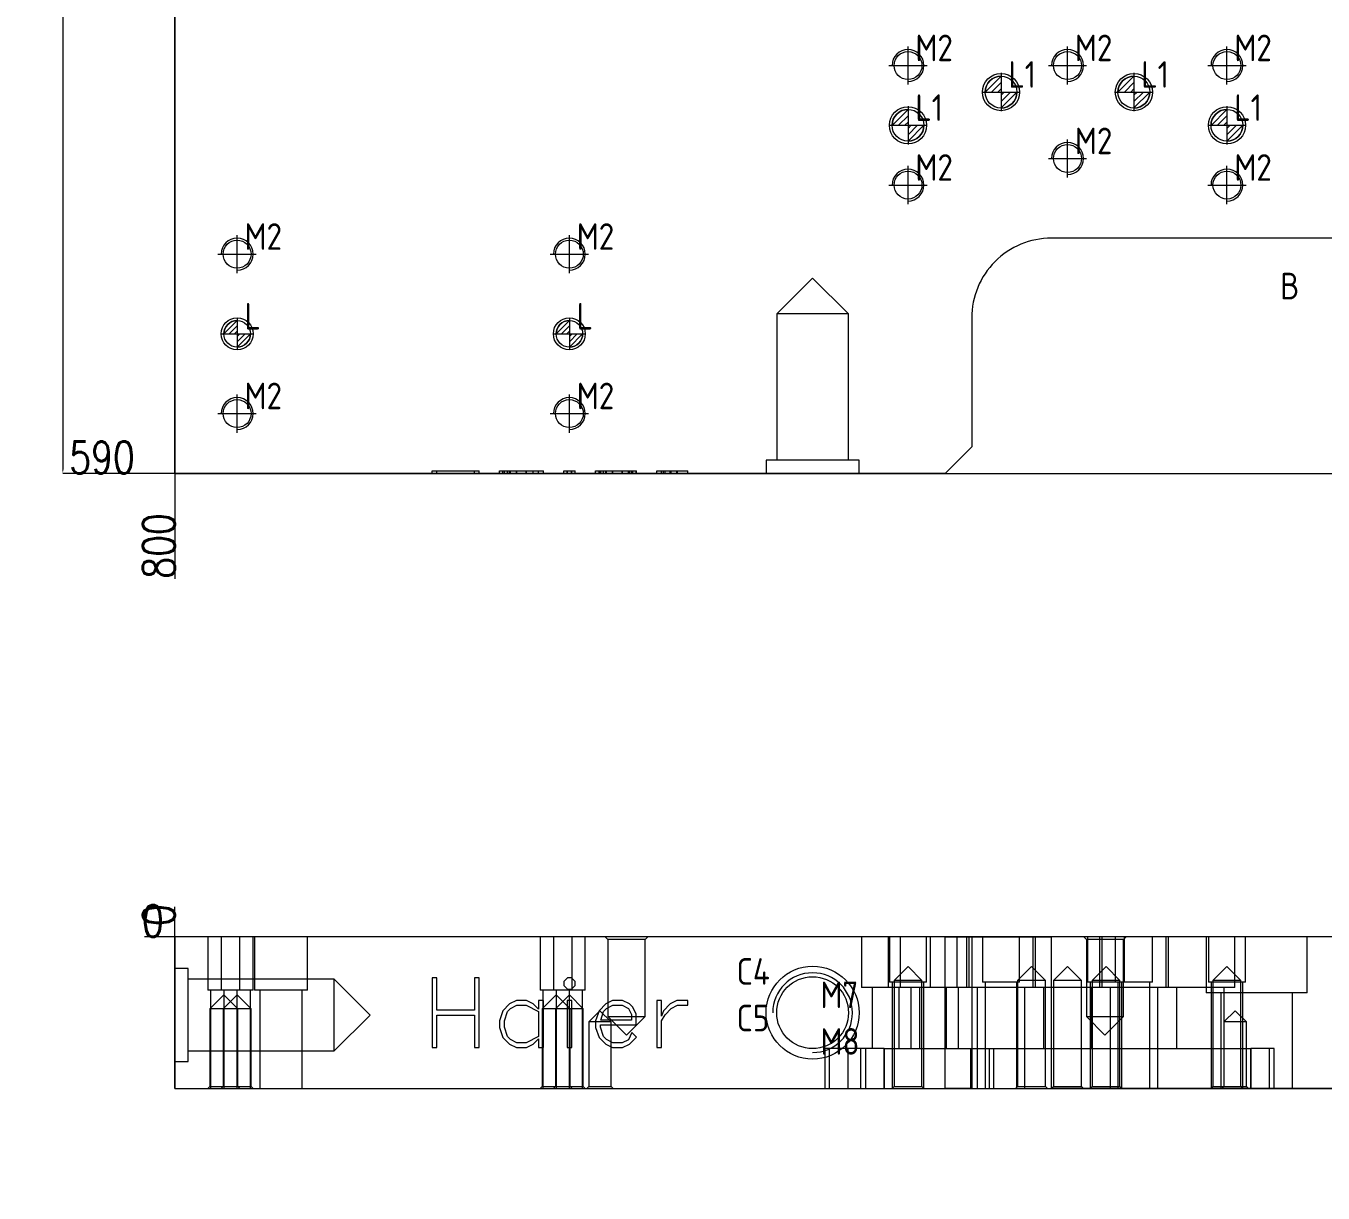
# Model space of a CAD drawing. Header units: millimetres. Extents: x 7217 to 10269, y 62146 to 63808.
# Drawn here: x 7217.1 to 7705.2, y 62146.4 to 62585.7 of the extents above; entities that cross this region are included whole.
import ezdxf

# ---------------------------------------------------------------- set-up
doc = ezdxf.new("R2010")
doc.units = ezdxf.units.MM
for name, pattern in [('CENTER', [0]), ('DASHDOT', [0]), ('DASHED', [0])]:
    doc.linetypes.add(name, pattern=pattern)
for name, color, linetype, lineweight in [('DIM', 4, 'Continuous', 20), ('UP', 60, 'Continuous', 20), ('UP_W', 1, 'Continuous', 20)]:
    doc.layers.add(name, color=color, linetype=linetype, lineweight=lineweight)
doc.styles.add('gbenor', font='gbenor.shx', dxfattribs={"bigfont": 'gbcbig.shx'})
doc.styles.add('TXT', font='txt.shx', dxfattribs={"width": 0.8, "bigfont": 'ctxt.shx'})
doc.dimstyles.new('零件', dxfattribs={"dimscale": 1.5, "dimtxt": 8, "dimasz": 1, "dimexe": 0, "dimexo": 0, "dimgap": 0, "dimtad": 1, "dimtxsty": 'TXT', "dimcen": 0, "dimclrd": 252, "dimclre": 252, "dimclrt": 4, "dimazin": 3, "dimtp": 0.001, "dimtm": 0.001, "dimtfac": 1, "dimtmove": 0, "dimatfit": 3, "dimlwd": 5, "dimlwe": 5})

# ---------------------------------------------------------------- blocks, each defined once
blk = doc.blocks.new('*D1110')
at = {"layer": 'Defpoints', "color": 0}
for p in [(8073.1, 63007.29), (7258.1, 62417.29), (7273.1, 62417.29)]:
    blk.add_point(p, dxfattribs=at)
at = {"layer": 'DIM', "color": 252, "lineweight": 5}
blk.add_line((7273.1, 62417.29), (7233.41, 62417.29), dxfattribs=at)
at = {"layer": 'DIM', "color": 4, "lineweight": 5, "insert": (7245.75, 62423.29), "char_height": 12, "attachment_point": 5, "style": 'TXT'}
blk.add_mtext('590', dxfattribs=at)
blk = doc.blocks.new('*D1111')
at = {"layer": 'Defpoints', "color": 0}
for p in [(8073.1, 63007.29), (7273.1, 62417.29), (7273.1, 62402.29)]:
    blk.add_point(p, dxfattribs=at)
at = {"layer": 'DIM', "color": 252, "lineweight": 5}
blk.add_line((7273.1, 62417.29), (7273.1, 62377.61), dxfattribs=at)
at = {"layer": 'DIM', "color": 4, "lineweight": 5, "insert": (7267.1, 62389.95), "char_height": 12, "attachment_point": 5, "rotation": 90, "style": 'TXT'}
blk.add_mtext('800', dxfattribs=at)
blk = doc.blocks.new('*D1113')
at = {"layer": 'Defpoints', "color": 0}
for p in [(7273.1, 62242.78), (8873.1, 62185.78), (8878.1, 62185.78)]:
    blk.add_point(p, dxfattribs=at)
at = {"layer": 'DIM', "color": 252, "lineweight": 5}
blk.add_line((8873.1, 62185.78), (8893.64, 62185.78), dxfattribs=at)
at = {"layer": 'DIM', "color": 4, "lineweight": 5, "insert": (8885.87, 62191.78), "char_height": 12, "attachment_point": 5, "style": 'TXT'}
blk.add_mtext('57', dxfattribs=at)
blk = doc.blocks.new('*D1114')
at = {"layer": 'Defpoints', "color": 0}
for p in [(7268.1, 62242.78), (7273.1, 62242.78), (7273.1, 62242.78)]:
    blk.add_point(p, dxfattribs=at)
at = {"layer": 'DIM', "color": 252, "lineweight": 5}
blk.add_line((7273.1, 62242.78), (7261.7, 62242.78), dxfattribs=at)
at = {"layer": 'DIM', "color": 4, "lineweight": 5, "insert": (7264.9, 62248.78), "char_height": 12, "attachment_point": 5, "style": 'TXT'}
blk.add_mtext('0', dxfattribs=at)
blk = doc.blocks.new('*D1115')
at = {"layer": 'Defpoints', "color": 0}
for p in [(7273.1, 62247.78), (7273.1, 62242.78), (7273.1, 62242.78)]:
    blk.add_point(p, dxfattribs=at)
at = {"layer": 'DIM', "color": 252, "lineweight": 5}
blk.add_line((7273.1, 62242.78), (7273.1, 62254.18), dxfattribs=at)
at = {"layer": 'DIM', "color": 4, "lineweight": 5, "insert": (7267.1, 62250.98), "char_height": 12, "attachment_point": 5, "rotation": 90, "style": 'TXT'}
blk.add_mtext('0', dxfattribs=at)
blk = doc.blocks.new('*D1116')
at = {"layer": 'Defpoints', "color": 0}
for p in [(7273.1, 62242.78), (8873.1, 62185.78), (8873.1, 62180.78)]:
    blk.add_point(p, dxfattribs=at)
at = {"layer": 'DIM', "color": 252, "lineweight": 5}
blk.add_line((8873.1, 62185.78), (8873.1, 62148.32), dxfattribs=at)
at = {"layer": 'DIM', "color": 4, "lineweight": 5, "insert": (8867.1, 62164.55), "char_height": 12, "attachment_point": 5, "rotation": 90, "style": 'TXT'}
blk.add_mtext('1600', dxfattribs=at)
blk = doc.blocks.new('pg_hx_L0')
at = {"color": 230}
for p, q in [((-0.5, -0.003), (0, 0.497)), ((0, 0.6), (0, -0.6)), ((-0.6, 0), (0.6, 0)), ((-0.3, 0), (0, 0.3)), ((-0.1, 0), (0, 0.1)), ((0.5, 0.003), (0, -0.497)), ((0.1, 0), (0, -0.1)), ((0.3, 0), (0, -0.3))]:
    blk.add_line(p, q, dxfattribs=at)
for start, end in [(90, 180), (270, 0)]:
    blk.add_arc((0, 0), 0.5, start, end, dxfattribs=at)
blk = doc.blocks.new('pg_hx_LLL0')
blk.add_blockref('pg_hx_L0', (0, 0))
blk = doc.blocks.new('*D1124')
at = {"layer": 'Defpoints', "color": 0}
for p in [(7273.1, 63597.29), (7230.99, 62417.29), (7273.1, 62417.29)]:
    blk.add_point(p, dxfattribs=at)
at = {"layer": 'DIM', "color": 252, "lineweight": 5}
for p, q in [((7273.1, 63597.29), (7230.99, 63597.29)), ((7230.99, 63595.79), (7230.99, 62418.79)), ((7273.1, 62417.29), (7230.99, 62417.29))]:
    blk.add_line(p, q, dxfattribs=at)
at = {"layer": 'DIM', "color": 252}
for points in [[(7231.24, 63595.79), (7230.74, 63595.79), (7230.99, 63597.29)], [(7230.74, 62418.79), (7231.24, 62418.79), (7230.99, 62417.29)]]:
    blk.add_solid(points, dxfattribs=at)
at = {"layer": 'DIM', "color": 4, "lineweight": 5, "insert": (7224.99, 63007.29), "char_height": 12, "attachment_point": 5, "rotation": 90, "style": 'TXT'}
blk.add_mtext('1180', dxfattribs=at)

msp = doc.modelspace()

# ---------------------------------------------------------------- linework, layer by layer
at = {"layer": 'DIM', "color": 252, "linetype": 'DASHDOT', "lineweight": 5}
msp.add_lwpolyline([(7273.098, 63597.292), (7273.098, 62417.292), (8873.098, 62417.292), (8873.098, 63597.292)], close=True, dxfattribs=at)
at = {"layer": 'DIM', "color": 252, "linetype": 'DASHED', "lineweight": 5}
msp.add_lwpolyline([(7273.098, 62242.782), (7273.098, 62185.782), (8873.098, 62185.782), (8873.098, 62242.782)], close=True, dxfattribs=at)
at = {"layer": 'UP', "color": 5, "linetype": 'DASHED', "lineweight": 5, "ltscale": 1.687868}
for p, q in [((7513.098, 62490.796), (7499.594, 62477.292)), ((7526.602, 62477.292), (7513.098, 62490.796)), ((7499.594, 62477.292), (7499.594, 62422.292)), ((7513.098, 62477.292), (7499.594, 62477.292)), ((7526.602, 62477.292), (7513.098, 62477.292)), ((7526.602, 62422.292), (7526.602, 62477.292)), ((7435.098, 62242.782), (7436.095, 62241.785)), ((7436.095, 62241.785), (7436.095, 62212.782)), ((7450.101, 62241.785), (7436.095, 62241.785)), ((7450.101, 62241.785), (7451.098, 62242.782)), ((7450.101, 62212.782), (7450.101, 62241.785)), ((7615.098, 62242.782), (7616.095, 62241.785)), ((7616.095, 62241.785), (7616.095, 62212.782)), ((7630.101, 62241.785), (7616.095, 62241.785)), ((7630.101, 62241.785), (7631.098, 62242.782)), ((7630.101, 62212.782), (7630.101, 62241.785)), ((7548.997, 62231.615), (7543.744, 62226.362)), ((7554.25, 62226.362), (7548.997, 62231.615)), ((7595.497, 62231.615), (7590.244, 62226.362)), ((7600.75, 62226.362), (7595.497, 62231.615)), ((7608.997, 62231.615), (7603.744, 62226.362)), ((7614.25, 62226.362), (7608.997, 62231.615)), ((7623.497, 62231.615), (7618.244, 62226.362)), ((7628.75, 62226.362), (7623.497, 62231.615)), ((7668.997, 62231.615), (7663.744, 62226.362)), ((7674.25, 62226.362), (7668.997, 62231.615)), ((7333.098, 62226.899), (7278.098, 62226.899)), ((7346.602, 62213.395), (7333.098, 62226.899)), ((7333.098, 62199.891), (7333.098, 62226.899)), ((7543.744, 62226.362), (7543.744, 62186.529)), ((7554.25, 62226.362), (7543.744, 62226.362)), ((7554.25, 62186.529), (7554.25, 62226.362)), ((7590.244, 62226.362), (7590.244, 62186.529)), ((7600.75, 62226.362), (7590.244, 62226.362)), ((7600.75, 62186.529), (7600.75, 62226.362)), ((7603.744, 62226.362), (7603.744, 62186.529)), ((7614.25, 62226.362), (7603.744, 62226.362)), ((7614.25, 62186.529), (7614.25, 62226.362)), ((7618.244, 62226.362), (7618.244, 62186.529)), ((7628.75, 62226.362), (7618.244, 62226.362)), ((7628.75, 62186.529), (7628.75, 62226.362)), ((7663.744, 62226.362), (7663.744, 62186.529)), ((7674.25, 62226.362), (7663.744, 62226.362)), ((7674.25, 62186.529), (7674.25, 62226.362)), ((7291.577, 62221.035), (7286.324, 62215.782)), ((7296.577, 62221.035), (7291.324, 62215.782)), ((7296.83, 62215.782), (7291.577, 62221.035)), ((7301.83, 62215.782), (7296.577, 62221.035)), ((7416.577, 62221.035), (7411.324, 62215.782)), ((7421.577, 62221.035), (7416.324, 62215.782)), ((7421.83, 62215.782), (7416.577, 62221.035)), ((7426.83, 62215.782), (7421.577, 62221.035)), ((7286.324, 62215.782), (7286.324, 62186.529)), ((7291.324, 62215.782), (7286.324, 62215.782)), ((7291.324, 62215.782), (7291.324, 62186.529)), ((7301.83, 62215.782), (7291.324, 62215.782)), ((7296.83, 62186.529), (7296.83, 62215.782)), ((7301.83, 62186.529), (7301.83, 62215.782)), ((7411.324, 62215.782), (7411.324, 62186.529)), ((7416.324, 62215.782), (7411.324, 62215.782)), ((7416.324, 62215.782), (7416.324, 62186.529)), ((7426.83, 62215.782), (7416.324, 62215.782)), ((7421.83, 62186.529), (7421.83, 62215.782)), ((7426.83, 62186.529), (7426.83, 62215.782)), ((7333.098, 62199.891), (7346.602, 62213.395)), ((7433.098, 62215.035), (7428.845, 62210.782)), ((7428.845, 62210.782), (7428.845, 62186.529)), ((7437.351, 62210.782), (7428.845, 62210.782)), ((7437.351, 62210.782), (7433.098, 62215.035)), ((7436.095, 62212.782), (7443.098, 62205.779)), ((7436.095, 62212.782), (7450.101, 62212.782)), ((7437.351, 62186.529), (7437.351, 62210.782)), ((7443.098, 62205.779), (7450.101, 62212.782)), ((7616.095, 62212.782), (7623.098, 62205.779)), ((7616.095, 62212.782), (7630.101, 62212.782)), ((7623.098, 62205.779), (7630.101, 62212.782)), ((7672.098, 62215.035), (7667.845, 62210.782)), ((7667.845, 62210.782), (7667.845, 62186.529)), ((7676.351, 62210.782), (7667.845, 62210.782)), ((7676.351, 62210.782), (7672.098, 62215.035)), ((7676.351, 62186.529), (7676.351, 62210.782)), ((7278.098, 62199.891), (7333.098, 62199.891)), ((7286.324, 62186.529), (7285.577, 62185.782)), ((7286.324, 62186.529), (7291.325, 62186.529)), ((7291.324, 62186.529), (7290.577, 62185.782)), ((7291.324, 62186.529), (7301.83, 62186.529)), ((7297.577, 62185.782), (7296.83, 62186.529)), ((7302.577, 62185.782), (7301.83, 62186.529)), ((7411.324, 62186.529), (7410.577, 62185.782)), ((7411.324, 62186.529), (7416.325, 62186.529)), ((7416.324, 62186.529), (7415.577, 62185.782)), ((7416.324, 62186.529), (7426.83, 62186.529)), ((7422.577, 62185.782), (7421.83, 62186.529)), ((7427.577, 62185.782), (7426.83, 62186.529)), ((7428.845, 62186.529), (7428.098, 62185.782)), ((7428.845, 62186.529), (7437.351, 62186.529)), ((7438.098, 62185.782), (7437.351, 62186.529)), ((7543.744, 62186.529), (7542.997, 62185.782)), ((7543.744, 62186.529), (7554.25, 62186.529)), ((7554.997, 62185.782), (7554.25, 62186.529)), ((7590.244, 62186.529), (7589.497, 62185.782)), ((7590.244, 62186.529), (7600.75, 62186.529)), ((7601.497, 62185.782), (7600.75, 62186.529)), ((7603.744, 62186.529), (7602.997, 62185.782)), ((7603.744, 62186.529), (7614.25, 62186.529)), ((7614.997, 62185.782), (7614.25, 62186.529)), ((7618.244, 62186.529), (7617.497, 62185.782)), ((7618.244, 62186.529), (7628.75, 62186.529)), ((7629.497, 62185.782), (7628.75, 62186.529)), ((7663.744, 62186.529), (7662.997, 62185.782)), ((7663.744, 62186.529), (7674.25, 62186.529)), ((7667.845, 62186.529), (7667.098, 62185.782)), ((7674.997, 62185.782), (7674.25, 62186.529)), ((7674.25, 62186.529), (7676.351, 62186.529)), ((7677.098, 62185.782), (7676.351, 62186.529))]:
    msp.add_line(p, q, dxfattribs=at)
at = {"layer": 'UP', "color": 135, "linetype": 'DASHED', "lineweight": 5, "ltscale": 1.687868}
for p, q in [((7495.598, 62422.292), (7495.598, 62417.292)), ((7530.598, 62422.292), (7495.598, 62422.292)), ((7530.598, 62417.292), (7530.598, 62422.292)), ((7278.098, 62230.895), (7273.098, 62230.895)), ((7278.098, 62195.895), (7278.098, 62230.895)), ((7273.098, 62195.895), (7278.098, 62195.895))]:
    msp.add_line(p, q, dxfattribs=at)
at = {"layer": 'UP', "color": 123, "linetype": 'DASHED', "lineweight": 5, "ltscale": 1.687868}
for p, q in [((7369.95, 62417.292), (7369.95, 62418.292)), ((7371.723, 62417.292), (7371.723, 62418.292)), ((7385.845, 62417.292), (7385.845, 62418.292)), ((7387.619, 62417.292), (7387.619, 62418.292)), ((7395.346, 62417.292), (7395.346, 62418.292)), ((7396.609, 62417.292), (7396.609, 62418.292)), ((7397.12, 62417.292), (7397.12, 62418.292)), ((7398.314, 62417.292), (7398.314, 62418.292)), ((7399.116, 62417.292), (7399.116, 62418.292)), ((7399.474, 62417.292), (7399.474, 62418.292)), ((7401.674, 62417.292), (7401.674, 62418.292)), ((7401.811, 62417.292), (7401.811, 62418.292)), ((7405.341, 62417.292), (7405.341, 62418.292)), ((7405.477, 62417.292), (7405.477, 62418.292)), ((7408.019, 62417.292), (7408.019, 62418.292)), ((7410.014, 62417.292), (7410.014, 62418.292)), ((7411.788, 62417.292), (7411.788, 62418.292)), ((7419.515, 62417.292), (7419.515, 62418.292)), ((7420.743, 62417.292), (7420.743, 62418.292)), ((7420.914, 62417.292), (7420.914, 62418.292)), ((7422.347, 62417.292), (7422.347, 62418.292)), ((7422.517, 62417.292), (7422.517, 62418.292)), ((7423.745, 62417.292), (7423.745, 62418.292)), ((7431.472, 62417.292), (7431.472, 62418.292)), ((7432.734, 62417.292), (7432.734, 62418.292)), ((7433.246, 62417.292), (7433.246, 62418.292)), ((7433.365, 62417.292), (7433.365, 62418.292)), ((7434.44, 62417.292), (7434.44, 62418.292)), ((7435.242, 62417.292), (7435.242, 62418.292)), ((7435.6, 62417.292), (7435.6, 62418.292)), ((7437.8, 62417.292), (7437.8, 62418.292)), ((7437.936, 62417.292), (7437.936, 62418.292)), ((7441.467, 62417.292), (7441.467, 62418.292)), ((7441.603, 62417.292), (7441.603, 62418.292)), ((7443.769, 62417.292), (7443.769, 62418.292)), ((7444.145, 62417.292), (7444.145, 62418.292)), ((7444.929, 62417.292), (7444.929, 62418.292)), ((7445.134, 62417.292), (7445.134, 62418.292)), ((7445.441, 62417.292), (7445.441, 62418.292)), ((7446.703, 62417.292), (7446.703, 62418.292)), ((7446.805, 62417.292), (7446.805, 62418.292)), ((7454.533, 62417.292), (7454.533, 62418.292)), ((7456.306, 62417.292), (7456.306, 62418.292)), ((7457.006, 62417.292), (7457.006, 62418.292)), ((7457.637, 62417.292), (7457.637, 62418.292)), ((7459.53, 62417.292), (7459.53, 62418.292)), ((7459.871, 62417.292), (7459.871, 62418.292)), ((7462.071, 62417.292), (7462.071, 62418.292)), ((7462.208, 62417.292), (7462.208, 62418.292)), ((7466.096, 62417.292), (7466.096, 62418.292))]:
    msp.add_line(p, q, dxfattribs=at)
at = {"layer": 'UP', "color": 135, "linetype": 'Continuous', "lineweight": 5}
for p, q in [((7562.948, 62242.782), (7273.098, 62242.782)), ((7273.098, 62185.782), (7273.098, 62242.782)), ((7562.948, 62242.782), (7572.948, 62242.782)), ((7562.948, 62185.782), (7562.948, 62242.782)), ((7273.098, 62185.782), (7562.948, 62185.782)), ((7572.948, 62185.782), (7562.948, 62185.782))]:
    msp.add_line(p, q, dxfattribs=at)
at = {"layer": 'UP', "color": 31, "linetype": 'DASHED', "lineweight": 5, "ltscale": 1.687868}
for p, q in [((7285.577, 62242.782), (7285.577, 62222.782)), ((7290.577, 62242.782), (7290.577, 62222.782)), ((7297.577, 62222.782), (7297.577, 62242.782)), ((7302.577, 62222.782), (7302.577, 62242.782)), ((7303.098, 62242.782), (7303.098, 62222.782)), ((7323.098, 62222.782), (7323.098, 62242.782)), ((7410.577, 62242.782), (7410.577, 62222.782)), ((7415.577, 62242.782), (7415.577, 62222.782)), ((7422.577, 62222.782), (7422.577, 62242.782)), ((7427.577, 62222.782), (7427.577, 62242.782)), ((7531.497, 62242.782), (7531.497, 62223.782)), ((7541.497, 62242.782), (7541.497, 62223.782)), ((7541.997, 62242.782), (7541.997, 62225.782)), ((7545.997, 62242.782), (7545.997, 62223.782)), ((7555.997, 62225.782), (7555.997, 62242.782)), ((7557.497, 62223.782), (7557.497, 62242.782)), ((7567.497, 62223.782), (7567.497, 62242.782)), ((7570.997, 62242.782), (7570.997, 62223.782)), ((7571.997, 62223.782), (7571.997, 62242.782)), ((7576.997, 62242.782), (7576.997, 62225.782)), ((7590.997, 62225.782), (7590.997, 62242.782)), ((7595.997, 62242.782), (7595.997, 62223.782)), ((7596.997, 62223.782), (7596.997, 62242.782)), ((7616.497, 62242.782), (7616.497, 62225.782)), ((7620.997, 62242.782), (7620.997, 62223.782)), ((7621.997, 62223.782), (7621.997, 62242.782)), ((7626.997, 62242.782), (7626.997, 62225.782)), ((7630.497, 62225.782), (7630.497, 62242.782)), ((7640.997, 62225.782), (7640.997, 62242.782)), ((7645.997, 62242.782), (7645.997, 62223.782)), ((7646.997, 62223.782), (7646.997, 62242.782)), ((7661.157, 62242.782), (7661.157, 62221.782)), ((7661.997, 62242.782), (7661.997, 62225.782)), ((7671.997, 62223.782), (7671.997, 62242.782)), ((7675.997, 62225.782), (7675.997, 62242.782)), ((7699.157, 62221.782), (7699.157, 62242.782)), ((7555.997, 62225.782), (7541.997, 62225.782)), ((7590.997, 62225.782), (7576.997, 62225.782)), ((7626.997, 62225.782), (7616.497, 62225.782)), ((7640.997, 62225.782), (7626.997, 62225.782)), ((7675.997, 62225.782), (7661.997, 62225.782)), ((7290.577, 62222.782), (7285.577, 62222.782)), ((7302.577, 62222.782), (7290.577, 62222.782)), ((7323.098, 62222.782), (7303.098, 62222.782)), ((7415.577, 62222.782), (7410.577, 62222.782)), ((7427.577, 62222.782), (7415.577, 62222.782)), ((7541.497, 62223.782), (7531.497, 62223.782)), ((7535.497, 62223.782), (7535.497, 62200.782)), ((7545.997, 62223.782), (7541.497, 62223.782)), ((7545.497, 62223.782), (7545.497, 62200.782)), ((7571.997, 62223.782), (7545.997, 62223.782)), ((7549.997, 62223.782), (7549.997, 62200.782)), ((7553.497, 62200.782), (7553.497, 62223.782)), ((7563.497, 62200.782), (7563.497, 62223.782)), ((7567.997, 62200.782), (7567.997, 62223.782)), ((7595.997, 62223.782), (7571.997, 62223.782)), ((7574.997, 62223.782), (7574.997, 62185.782)), ((7592.997, 62185.782), (7592.997, 62223.782)), ((7621.997, 62223.782), (7595.997, 62223.782)), ((7599.997, 62223.782), (7599.997, 62200.782)), ((7617.997, 62200.782), (7617.997, 62223.782)), ((7645.997, 62223.782), (7621.997, 62223.782)), ((7624.997, 62223.782), (7624.997, 62185.782)), ((7642.997, 62185.782), (7642.997, 62223.782)), ((7671.997, 62223.782), (7645.997, 62223.782)), ((7649.997, 62223.782), (7649.997, 62200.782)), ((7699.157, 62221.782), (7661.157, 62221.782)), ((7666.656, 62221.782), (7666.656, 62185.782)), ((7667.997, 62200.782), (7667.997, 62223.782)), ((7693.658, 62185.782), (7693.658, 62221.782)), ((7517.679, 62200.782), (7517.679, 62185.782)), ((7526.536, 62200.782), (7517.679, 62200.782)), ((7519.497, 62185.782), (7519.497, 62200.782)), ((7531.179, 62200.782), (7531.179, 62185.782)), ((7540.036, 62200.782), (7531.179, 62200.782)), ((7532.997, 62200.782), (7532.997, 62185.782)), ((7579.497, 62200.782), (7579.497, 62185.782)), ((7581.316, 62185.782), (7581.316, 62200.782)), ((7686.815, 62200.782), (7677.958, 62200.782)), ((7684.997, 62185.782), (7684.997, 62200.782)), ((7686.815, 62185.782), (7686.815, 62200.782))]:
    msp.add_line(p, q, dxfattribs=at)
at = {"layer": 'UP', "color": 31, "linetype": 'Continuous', "lineweight": 5}
for p, q in [((7572.948, 62242.782), (7602.948, 62242.782)), ((7572.948, 62242.782), (7572.948, 62185.782)), ((7792.948, 62242.782), (7602.948, 62242.782)), ((7572.948, 62185.782), (7602.948, 62185.782)), ((7792.948, 62185.782), (7602.948, 62185.782))]:
    msp.add_line(p, q, dxfattribs=at)
at = {"layer": 'UP', "color": 155, "linetype": 'DASHED', "lineweight": 5, "ltscale": 1.687868}
msp.add_line((7602.948, 62185.782), (7602.948, 62242.782), dxfattribs=at)
at = {"layer": 'UP', "color": 155, "linetype": 'Continuous', "lineweight": 5}
msp.add_line((7602.948, 62185.782), (7602.948, 62242.782), dxfattribs=at)
at = {"layer": 'UP', "color": 123, "linetype": 'Continuous', "lineweight": 5}
for p, q in [((7369.95, 62227.397), (7369.95, 62201.166)), ((7371.723, 62227.397), (7369.95, 62227.397)), ((7371.723, 62215.168), (7371.723, 62227.397)), ((7385.845, 62227.397), (7385.845, 62215.168)), ((7387.619, 62227.397), (7385.845, 62227.397)), ((7387.619, 62201.166), (7387.619, 62227.397)), ((7420.914, 62227.397), (7419.515, 62225.999)), ((7419.515, 62225.999), (7419.515, 62224.566)), ((7422.347, 62227.397), (7420.914, 62227.397)), ((7423.745, 62225.999), (7422.347, 62227.397)), ((7423.745, 62224.566), (7423.745, 62225.999)), ((7419.515, 62224.566), (7420.914, 62223.167)), ((7420.914, 62223.167), (7422.347, 62223.167)), ((7422.347, 62223.167), (7423.745, 62224.566)), ((7399.116, 62217.59), (7396.609, 62215.032)), ((7398.314, 62214.759), (7399.474, 62215.868)), ((7401.674, 62218.835), (7399.116, 62217.59)), ((7399.474, 62215.868), (7401.811, 62217.062)), ((7405.477, 62218.835), (7401.674, 62218.835)), ((7401.811, 62217.062), (7405.341, 62217.062)), ((7405.341, 62217.062), (7410.014, 62214.725)), ((7408.019, 62217.59), (7405.477, 62218.835)), ((7410.014, 62215.561), (7408.019, 62217.59)), ((7410.014, 62218.835), (7410.014, 62215.561)), ((7411.788, 62218.835), (7410.014, 62218.835)), ((7411.788, 62201.166), (7411.788, 62218.835)), ((7420.743, 62218.835), (7420.743, 62201.166)), ((7422.517, 62218.835), (7420.743, 62218.835)), ((7422.517, 62201.166), (7422.517, 62218.835)), ((7435.242, 62217.59), (7432.734, 62215.032)), ((7434.44, 62214.759), (7435.6, 62215.868)), ((7437.8, 62218.835), (7435.242, 62217.59)), ((7435.6, 62215.868), (7437.936, 62217.062)), ((7441.603, 62218.835), (7437.8, 62218.835)), ((7437.936, 62217.062), (7441.467, 62217.062)), ((7441.467, 62217.062), (7443.769, 62215.902)), ((7444.145, 62217.59), (7441.603, 62218.835)), ((7443.769, 62215.902), (7444.929, 62213.599)), ((7445.441, 62216.294), (7444.145, 62217.59)), ((7446.703, 62213.736), (7445.441, 62216.294)), ((7454.533, 62218.835), (7454.533, 62201.166)), ((7456.306, 62218.835), (7454.533, 62218.835)), ((7456.306, 62212.934), (7456.306, 62218.835)), ((7459.53, 62217.59), (7457.006, 62215.032)), ((7457.637, 62213.497), (7459.871, 62215.868)), ((7462.071, 62218.835), (7459.53, 62217.59)), ((7459.871, 62215.868), (7462.208, 62217.062)), ((7466.096, 62218.835), (7462.071, 62218.835)), ((7462.208, 62217.062), (7466.096, 62217.062)), ((7466.096, 62217.062), (7466.096, 62218.835)), ((7385.845, 62215.168), (7371.723, 62215.168)), ((7371.723, 62213.395), (7385.845, 62213.395)), ((7371.723, 62201.166), (7371.723, 62213.395)), ((7385.845, 62213.395), (7385.845, 62201.166)), ((7396.609, 62215.032), (7395.346, 62211.263)), ((7395.346, 62211.263), (7395.346, 62208.738)), ((7397.12, 62211.194), (7398.314, 62214.759)), ((7397.12, 62208.824), (7397.12, 62211.194)), ((7410.014, 62214.725), (7410.014, 62205.293)), ((7432.734, 62215.032), (7431.472, 62211.263)), ((7431.472, 62211.263), (7431.472, 62208.738)), ((7433.365, 62211.501), (7434.44, 62214.759)), ((7444.929, 62211.501), (7433.365, 62211.501)), ((7444.929, 62213.599), (7444.929, 62211.501)), ((7446.703, 62209.728), (7446.703, 62213.736)), ((7457.006, 62215.032), (7456.306, 62212.934)), ((7456.306, 62211.16), (7457.637, 62213.497)), ((7456.306, 62201.166), (7456.306, 62211.16)), ((7395.346, 62208.738), (7396.609, 62204.969)), ((7398.314, 62205.259), (7397.12, 62208.824)), ((7431.472, 62208.738), (7432.734, 62204.969)), ((7433.246, 62209.728), (7446.703, 62209.728)), ((7433.246, 62208.824), (7433.246, 62209.728)), ((7434.44, 62205.259), (7433.246, 62208.824)), ((7445.134, 62206.828), (7443.769, 62204.099)), ((7446.805, 62205.106), (7445.134, 62206.828)), ((7369.95, 62201.166), (7371.723, 62201.166)), ((7385.845, 62201.166), (7387.619, 62201.166)), ((7396.609, 62204.969), (7399.116, 62202.428)), ((7399.474, 62204.133), (7398.314, 62205.259)), ((7399.116, 62202.428), (7401.674, 62201.166)), ((7401.811, 62202.94), (7399.474, 62204.133)), ((7401.674, 62201.166), (7405.477, 62201.166)), ((7405.341, 62202.94), (7401.811, 62202.94)), ((7410.014, 62205.293), (7405.341, 62202.94)), ((7405.477, 62201.166), (7408.019, 62202.428)), ((7408.019, 62202.428), (7410.014, 62204.457)), ((7410.014, 62204.457), (7410.014, 62201.166)), ((7410.014, 62201.166), (7411.788, 62201.166)), ((7420.743, 62201.166), (7422.517, 62201.166)), ((7432.734, 62204.969), (7435.242, 62202.428)), ((7435.6, 62204.133), (7434.44, 62205.259)), ((7435.242, 62202.428), (7437.8, 62201.166)), ((7437.936, 62202.94), (7435.6, 62204.133)), ((7437.8, 62201.166), (7441.603, 62201.166)), ((7441.467, 62202.94), (7437.936, 62202.94)), ((7443.769, 62204.099), (7441.467, 62202.94)), ((7441.603, 62201.166), (7444.145, 62202.428)), ((7444.145, 62202.428), (7446.805, 62205.106)), ((7454.533, 62201.166), (7456.306, 62201.166))]:
    msp.add_line(p, q, dxfattribs=at)
at = {"layer": 'UP', "color": 2, "linetype": 'DASHED', "lineweight": 5, "ltscale": 1.687868}
for p, q in [((7531.179, 62200.782), (7526.536, 62200.782)), ((7526.536, 62185.782), (7526.536, 62200.782)), ((7532.997, 62200.782), (7532.997, 62200.782)), ((7532.997, 62200.782), (7532.997, 62200.782)), ((7540.036, 62200.782), (7540.036, 62185.782)), ((7540.036, 62200.782), (7677.958, 62200.782)), ((7572.459, 62200.782), (7572.459, 62185.782)), ((7677.958, 62185.782), (7677.958, 62200.782)), ((7684.997, 62200.782), (7684.997, 62200.782)), ((7684.997, 62200.782), (7684.997, 62200.782)), ((7532.997, 62185.782), (7532.997, 62185.782)), ((7532.997, 62185.782), (7532.997, 62185.782)), ((7684.997, 62185.782), (7684.997, 62185.782)), ((7684.997, 62185.782), (7684.997, 62185.782))]:
    msp.add_line(p, q, dxfattribs=at)
at = {"layer": 'UP', "color": 135, "linetype": 'Continuous', "lineweight": 5}
msp.add_lwpolyline([(8160.448, 62422.292), (7985.448, 62422.292, 0.4142136), (7980.448, 62417.292), (7832.948, 62417.292), (7822.948, 62427.292), (7822.948, 62475.792, 0.4142136), (7792.948, 62505.792), (7602.948, 62505.792, 0.4142136), (7572.948, 62475.792), (7572.948, 62427.292), (7562.948, 62417.292), (7273.098, 62417.292), (7273.098, 63597.292), (7562.948, 63597.292), (7572.948, 63587.292), (7572.948, 63538.792, 0.4142136), (7602.948, 63508.792), (7792.948, 63508.792, 0.4142136), (7822.948, 63538.792), (7822.948, 63587.292), (7832.948, 63597.292), (8312.948, 63597.292)], format="xyb", dxfattribs=at)
at = {"layer": 'UP', "color": 30, "linetype": 'DASHED', "lineweight": 5, "ltscale": 1.687868}
for centre in [(7548.997, 62570.792), (7608.997, 62570.792), (7668.997, 62570.792), (7608.997, 62535.792), (7548.997, 62525.792), (7668.997, 62525.792), (7296.577, 62499.792), (7421.577, 62499.792), (7296.577, 62439.792), (7421.577, 62439.792)]:
    msp.add_circle(centre, 5.253, dxfattribs=at)
at = {"layer": 'UP', "color": 42, "linetype": 'Continuous', "lineweight": 5}
for centre, radius in [((7583.997, 62560.792), 7), ((7633.997, 62560.792), 7), ((7548.997, 62548.292), 7), ((7668.997, 62548.292), 7), ((7296.577, 62469.792), 6), ((7421.577, 62469.792), 6), ((7513.098, 62214.282), 17.5), ((7513.098, 62214.282), 13.504)]:
    msp.add_circle(centre, radius, dxfattribs=at)
at = {"layer": 'UP', "color": 30, "linetype": 'DASHED', "lineweight": 5, "ltscale": 1.687868}
for centre in [(7548.997, 62570.792), (7608.997, 62570.792), (7668.997, 62570.792), (7608.997, 62535.792), (7548.997, 62525.792), (7668.997, 62525.792), (7296.577, 62499.792), (7421.577, 62499.792), (7296.577, 62439.792), (7421.577, 62439.792)]:
    msp.add_arc(centre, 6, 270, 180, dxfattribs=at)
at = {"layer": 'UP', "color": 42, "linetype": 'Continuous', "lineweight": 5}
msp.add_arc((7513.098, 62214.282), 15, 270, 180, dxfattribs=at)
at = {"layer": 'UP', "color": 123, "linetype": 'DASHED', "lineweight": 5, "ltscale": 1.687868}
for points in [[(7369.95, 62418.292), (7370.541, 62418.292), (7371.132, 62418.292), (7371.723, 62418.292)], [(7371.723, 62418.292), (7376.431, 62418.292), (7381.138, 62418.292), (7385.845, 62418.292)], [(7385.845, 62418.292), (7386.437, 62418.292), (7387.028, 62418.292), (7387.619, 62418.292)], [(7395.346, 62418.292), (7395.767, 62418.292), (7396.188, 62418.292), (7396.609, 62418.292)], [(7396.609, 62418.292), (7397.444, 62418.292), (7398.28, 62418.292), (7399.116, 62418.292)], [(7399.116, 62418.292), (7399.969, 62418.292), (7400.821, 62418.292), (7401.674, 62418.292)], [(7401.674, 62418.292), (7402.942, 62418.292), (7404.21, 62418.292), (7405.477, 62418.292)], [(7405.477, 62418.292), (7406.325, 62418.292), (7407.172, 62418.292), (7408.019, 62418.292)], [(7408.019, 62418.292), (7408.684, 62418.292), (7409.349, 62418.292), (7410.014, 62418.292)], [(7410.014, 62418.292), (7410.606, 62418.292), (7411.197, 62418.292), (7411.788, 62418.292)], [(7419.515, 62418.292), (7419.981, 62418.292), (7420.448, 62418.292), (7420.914, 62418.292)], [(7420.914, 62418.292), (7421.391, 62418.292), (7421.869, 62418.292), (7422.347, 62418.292)], [(7422.347, 62418.292), (7422.813, 62418.292), (7423.279, 62418.292), (7423.745, 62418.292)], [(7431.472, 62418.292), (7431.893, 62418.292), (7432.314, 62418.292), (7432.734, 62418.292)], [(7432.734, 62418.292), (7433.57, 62418.292), (7434.406, 62418.292), (7435.242, 62418.292)], [(7435.242, 62418.292), (7436.094, 62418.292), (7436.947, 62418.292), (7437.8, 62418.292)], [(7437.8, 62418.292), (7439.068, 62418.292), (7440.336, 62418.292), (7441.603, 62418.292)], [(7441.603, 62418.292), (7442.45, 62418.292), (7443.298, 62418.292), (7444.145, 62418.292)], [(7444.145, 62418.292), (7444.577, 62418.292), (7445.009, 62418.292), (7445.441, 62418.292)], [(7445.441, 62418.292), (7445.862, 62418.292), (7446.282, 62418.292), (7446.703, 62418.292)], [(7446.703, 62418.292), (7446.737, 62418.292), (7446.771, 62418.292), (7446.805, 62418.292)], [(7454.533, 62418.292), (7455.124, 62418.292), (7455.715, 62418.292), (7456.306, 62418.292)], [(7456.306, 62418.292), (7456.539, 62418.292), (7456.773, 62418.292), (7457.006, 62418.292)], [(7457.006, 62418.292), (7457.847, 62418.292), (7458.688, 62418.292), (7459.53, 62418.292)], [(7459.53, 62418.292), (7460.377, 62418.292), (7461.224, 62418.292), (7462.071, 62418.292)], [(7462.071, 62418.292), (7463.413, 62418.292), (7464.755, 62418.292), (7466.096, 62418.292)]]:
    msp.add_open_spline(points, degree=3, dxfattribs=at)
at = {"layer": 'UP', "color": 2, "linetype": 'DASHED', "lineweight": 5, "ltscale": 1.687868}
for points, knots in [([(7540.036, 62185.782), (7540.036, 62186.407), (7540.036, 62187.032), (7540.036, 62190.99), (7540.036, 62194.323), (7540.036, 62198.698), (7540.036, 62199.74), (7540.036, 62200.782)], [0, 0, 0, 0, 0.125, 0.125, 0.7916667, 0.7916667, 1, 1, 1, 1]), ([(7677.958, 62200.782), (7677.958, 62196.407), (7677.958, 62192.032), (7677.958, 62187.032), (7677.958, 62186.407), (7677.958, 62185.782)], [0, 0, 0, 0, 0.875, 0.875, 1, 1, 1, 1])]:
    msp.add_open_spline(points, degree=3, knots=knots, dxfattribs=at)
at = {"layer": 'UP_W', "color": 1, "linetype": 'CENTER', "lineweight": 5, "ltscale": 1.687868}
for p, q in [((7548.997, 62563.592), (7548.997, 62577.992)), ((7608.997, 62563.592), (7608.997, 62577.992)), ((7668.997, 62563.592), (7668.997, 62577.992)), ((7541.797, 62570.792), (7556.197, 62570.792)), ((7601.797, 62570.792), (7616.197, 62570.792)), ((7661.797, 62570.792), (7676.197, 62570.792)), ((7608.997, 62528.592), (7608.997, 62542.992)), ((7548.997, 62518.592), (7548.997, 62532.992)), ((7601.797, 62535.792), (7616.197, 62535.792)), ((7668.997, 62518.592), (7668.997, 62532.992)), ((7541.797, 62525.792), (7556.197, 62525.792)), ((7661.797, 62525.792), (7676.197, 62525.792)), ((7296.577, 62492.592), (7296.577, 62506.992)), ((7421.577, 62492.592), (7421.577, 62506.992)), ((7289.377, 62499.792), (7303.777, 62499.792)), ((7414.377, 62499.792), (7428.777, 62499.792)), ((7296.577, 62432.592), (7296.577, 62446.992)), ((7421.577, 62432.592), (7421.577, 62446.992)), ((7289.377, 62439.792), (7303.777, 62439.792)), ((7414.377, 62439.792), (7428.777, 62439.792))]:
    msp.add_line(p, q, dxfattribs=at)
at = {"layer": 'UP_W', "color": 1, "linetype": 'DASHED', "lineweight": 5, "ltscale": 1.687868}
for p, q in [((7542.997, 62225.782), (7542.997, 62185.782)), ((7554.997, 62185.782), (7554.997, 62225.782)), ((7577.997, 62225.782), (7577.997, 62185.782)), ((7589.997, 62185.782), (7589.997, 62225.782)), ((7617.497, 62225.782), (7617.497, 62185.782)), ((7627.997, 62225.782), (7627.997, 62185.782)), ((7629.498, 62185.782), (7629.498, 62225.782)), ((7639.997, 62185.782), (7639.997, 62225.782)), ((7662.997, 62225.782), (7662.997, 62185.782)), ((7674.997, 62185.782), (7674.997, 62225.782)), ((7286.577, 62222.782), (7286.577, 62185.782)), ((7291.577, 62222.782), (7291.577, 62185.782)), ((7296.577, 62185.782), (7296.577, 62222.782)), ((7301.577, 62185.782), (7301.577, 62222.782)), ((7305.098, 62222.782), (7305.098, 62185.782)), ((7321.098, 62185.782), (7321.098, 62222.782)), ((7411.577, 62222.782), (7411.577, 62185.782)), ((7416.577, 62222.782), (7416.577, 62185.782)), ((7421.577, 62185.782), (7421.577, 62222.782)), ((7426.577, 62185.782), (7426.577, 62222.782))]:
    msp.add_line(p, q, dxfattribs=at)
at = {"layer": 'UP_W', "color": 1, "linetype": 'Continuous', "lineweight": 5}
for centre, radius in [((7583.997, 62560.792), 6), ((7633.997, 62560.792), 6), ((7548.997, 62548.292), 6), ((7668.997, 62548.292), 6), ((7296.577, 62469.792), 5), ((7421.577, 62469.792), 5)]:
    msp.add_circle(centre, radius, dxfattribs=at)

# ---------------------------------------------------------------- block references
at = {"layer": 'UP', "lineweight": 5, "ltscale": 1.687868}
for p, xscale, yscale, zscale in [((7583.997, 62560.792), 12, 12, 12), ((7633.997, 62560.792), 12, 12, 12), ((7548.997, 62548.292), 12, 12, 12), ((7668.997, 62548.292), 12, 12, 12), ((7296.577, 62469.792), 10, 10, 10), ((7421.577, 62469.792), 10, 10, 10)]:
    msp.add_blockref('pg_hx_LLL0', p, dxfattribs=dict(at, xscale=xscale, yscale=yscale, zscale=zscale))

# ---------------------------------------------------------------- texts
at = {"layer": 'DIM', "color": 4, "lineweight": 5, "style": 'gbenor'}
for s, p in [('M2', (7551.757, 62572.423)), ('M2', (7611.757, 62572.423)), ('M2', (7671.757, 62572.423)), ('L1', (7586.777, 62562.433)), ('L1', (7636.777, 62562.433)), ('L1', (7551.777, 62549.933)), ('L1', (7671.777, 62549.933)), ('M2', (7611.757, 62537.423)), ('M2', (7551.757, 62527.423)), ('M2', (7671.757, 62527.423)), ('M2', (7299.338, 62501.423)), ('M2', (7424.338, 62501.423)), ('B', (7689.005, 62482.793)), ('L', (7299.338, 62471.423)), ('L', (7424.338, 62471.423)), ('M2', (7299.338, 62441.423)), ('M2', (7424.338, 62441.423)), ('C4', (7484.498, 62224.802)), ('M7', (7516.038, 62216.002)), ('C5', (7484.498, 62207.252)), ('M8', (7516.038, 62198.452))]:
    msp.add_text(s, height=10, dxfattribs=at).set_placement(p)

# ---------------------------------------------------------------- dimensions: what is measured, and where the dimension line sits
at = {"layer": 'DIM', "lineweight": 5}
dim = msp.add_linear_dim(base=(7230.992, 62417.292), p1=(7273.098, 63597.292), p2=(7273.098, 62417.292), angle=90, dimstyle='零件', dxfattribs=at)
dim.commit()
dim.dimension.update_dxf_attribs({"geometry": '*D1124', "text_midpoint": (7224.992, 63007.292)})
for feature_location, offset, dtype, origin, picture, middle in [((7273.098, 62417.292), (-15, 0), 0, (8073.098, 63007.292), '*D1110', (7245.755, 62423.292)), ((7273.098, 62417.292), (0, -15), 1, (8073.098, 63007.292), '*D1111', (7267.098, 62389.949)), ((7273.097738338, 62242.781507085), (0, 5), 1, (7273.097738338, 62242.781507085), '*D1115', (7267.097738338, 62250.981507085)), ((7273.097738338, 62242.781507085), (-5, 0), 0, (7273.097738338, 62242.781507085), '*D1114', (7264.897738338, 62248.781507085)), ((8873.098, 62185.782), (5, 0), 0, (7273.098, 62242.782), '*D1113', (8885.869, 62191.782)), ((8873.098, 62185.782), (0, -5), 1, (7273.098, 62242.782), '*D1116', (8867.098, 62164.553))]:
    dim = msp.add_ordinate_dim(feature_location=feature_location, offset=offset, dtype=dtype, origin=origin, dimstyle='零件', dxfattribs=at)
    dim.commit()
    dim.dimension.update_dxf_attribs({"geometry": picture, "text_midpoint": middle})

doc.saveas('drawing.dxf')
